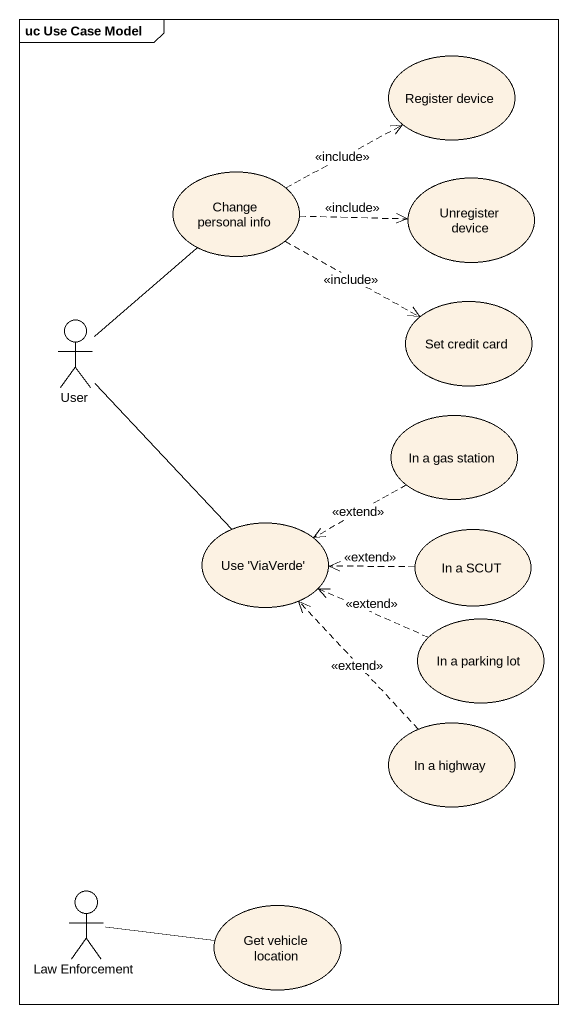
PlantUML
@startuml
mainframe uc Use Case Model
usecase "Register device" as Register_device
usecase "Change personal info" as Change_personal_info
usecase "Unregister device" as Unregister_device
actor User
usecase "Set credit card" as Set_credit_card
usecase "In a gas station" as In_a_gas_station
usecase "Use 'ViaVerde'" as Use_ViaVerde
usecase "In a SCUT" as In_a_SCUT
usecase "In a parking lot" as In_a_parking_lot
usecase "In a highway" as In_a_highway
actor "Law Enforcement" as Law_Enforcement
usecase "Get vehicle location" as Get_vehicle_location
Change_personal_info .right.> Register_device : <<include>>
Change_personal_info .right.> Unregister_device : <<include>>
Change_personal_info .right.> Set_credit_card : <<include>>
User -up- Change_personal_info
User -- Use_ViaVerde
In_a_gas_station .left.> Use_ViaVerde : <<extend>>
In_a_SCUT .left.> Use_ViaVerde : <<extend>>
In_a_parking_lot .left.> Use_ViaVerde : <<extend>>
In_a_highway .up.> Use_ViaVerde : <<extend>>
Law_Enforcement -right- Get_vehicle_location
@enduml
